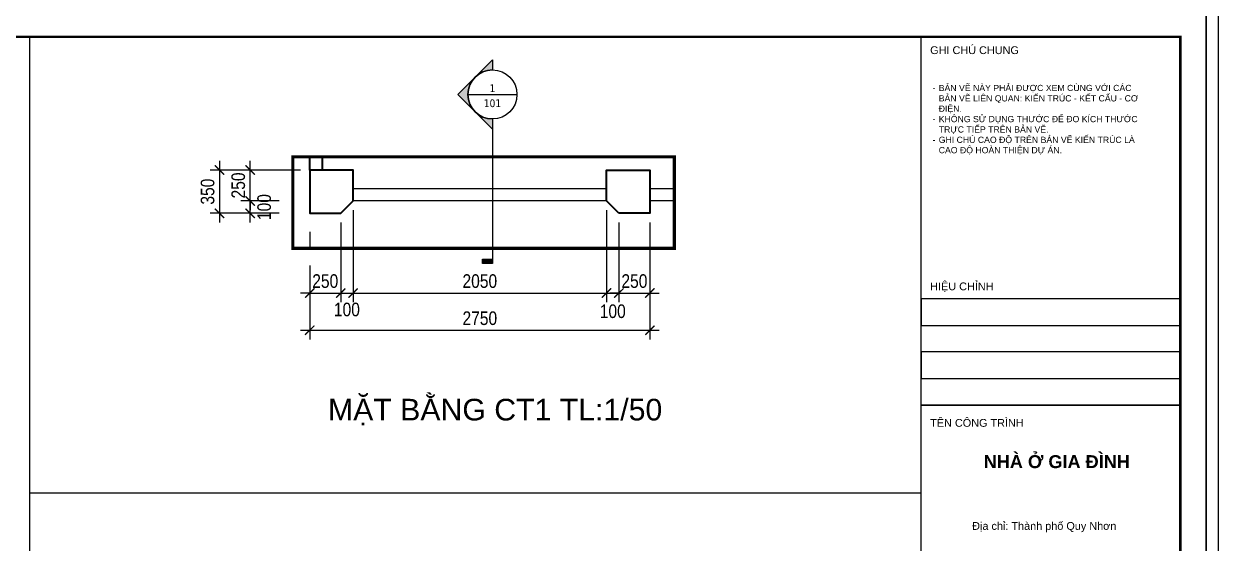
# Model space of a CAD drawing. Header units: inches. Extents: x 236662 to 497023, y -248575 to 81795.
# Drawn here: x 290492 to 300149, y -139117 to -134915 of the extents above; entities that cross this region are included whole.
import ezdxf
from ezdxf.enums import TextEntityAlignment as Align
from ezdxf.xclip import XClip

# ---------------------------------------------------------------- set-up
doc = ezdxf.new("R2010")
doc.units = ezdxf.units.IN
doc.header["$LTSCALE"] = 10
doc.header["$MEASUREMENT"] = 0
for name, pattern in [('ACAD_ISO02W100', [15, 12, -3]), ('ACAD_ISO03W100', [30, 12, -18]), ('DASHED2', [0.375, 0.25, -0.125])]:
    doc.linetypes.add(name, pattern=pattern)
for name, color, linetype in [('01. HP_TEXT', 9, 'Continuous'), ('07. HP_KY HIEU', 43, 'Continuous'), ('07. HP_KY HIEU @ 1', 43, 'Continuous'), ('08. HP_DIM', 118, 'Continuous')]:
    doc.layers.add(name, color=color, linetype=linetype)
for name, color, linetype, lineweight in [('02. HP_BE TONG', 1, 'Continuous', 35), ('03. HP_TUONG', 2, 'Continuous', 35), ('06. HP_THAY 1', 134, 'Continuous', 15), ('06. HP_THAY 2', 147, 'Continuous', 13), ('09_HP_HATCH', 8, 'Continuous', 5), ('14. HP_OPENING', 250, 'ACAD_ISO03W100', 5), ('GHICHU', 7, 'Continuous', 9), ('N KHUAT', 8, 'Continuous', 5)]:
    doc.layers.add(name, color=color, linetype=linetype, lineweight=lineweight)
doc.layers.add('Tpl_Bound', color=1, linetype='Continuous', plot=False)
doc.styles.add('AVO', font='VAVOB.TTF')
doc.styles.add('BAOANNOTE', font='arial.ttf', dxfattribs={"width": 0.8})
doc.styles.get("Standard").update_dxf_attribs({"font": 'arial.ttf'})
doc.styles.add('TA1', font='arial.ttf')
doc.styles.add('Tahoma', font='tahoma.ttf')
doc.styles.add('TEXT (none)', font='arial.ttf')
doc.styles.add('text2', font='VHELVCN.TTF')
doc.dimstyles.new('AL-100', dxfattribs={"dimtxt": 220, "dimasz": 150, "dimexe": 150, "dimexo": 150, "dimgap": 80, "dimtad": 1, "dimdec": 0, "dimzin": 9, "dimtxsty": 'text2', "dimblk": 'ARCHTICK', "dimcen": 1, "dimdle": 150, "dimclrd": 256, "dimclre": 256, "dimclrt": 7, "dimadec": 0, "dimazin": 0, "dimtfac": 1, "dimtdec": 0, "dimtix": 1, "dimtmove": 2, "dimatfit": 3, "dimldrblk": 'ARCHTICK', "dimfxl": 1, "dimtolj": 1, "dimtzin": 0, "dimlwd": -1, "dimlwe": -1, "dimarcsym": 0})
doc.dimstyles.new('AL-100 (1-50)', dxfattribs={"dimscale": 0.5, "dimtxt": 220, "dimasz": 150, "dimexe": 150, "dimexo": 150, "dimgap": 80, "dimtad": 1, "dimdec": 0, "dimzin": 9, "dimtxsty": 'text2', "dimblk": 'ARCHTICK', "dimcen": 1, "dimdle": 150, "dimclrd": 256, "dimclre": 256, "dimclrt": 7, "dimadec": 0, "dimazin": 0, "dimtfac": 1, "dimtdec": 0, "dimtix": 1, "dimtmove": 2, "dimatfit": 3, "dimldrblk": 'ARCHTICK', "dimfxl": 1, "dimtolj": 1, "dimtzin": 0, "dimlwd": -1, "dimlwe": -1, "dimarcsym": 0})

# ---------------------------------------------------------------- blocks, each defined once
blk = doc.blocks.new('KHUNG TEN A-3')
at = {"layer": '01. HP_TEXT'}
for points in [[(365, 220.95), (365, 292), (415, 292), (415, 220.95)], [(365, 241.41), (365, 236.3), (415, 236.3), (415, 241.41)], [(365, 231.18), (365, 236.3), (415, 236.3), (415, 231.18)], [(365, 231.18), (365, 226.07), (415, 226.07), (415, 231.18)], [(365, 220.95), (365, 226.07), (415, 226.07), (415, 220.95)], [(365, 191.95), (365, 220.95), (415, 220.95), (415, 191.95)]]:
    blk.add_lwpolyline(points, close=True, dxfattribs=at)
at = {"layer": '02. HP_BE TONG', "color": 1, "const_width": 0.5}
blk.add_lwpolyline([(15, 5), (415, 5), (415, 292), (15, 292)], close=True, dxfattribs=at)
at = {"layer": '06. HP_THAY 1'}
blk.add_lwpolyline([(0, 297), (420, 297), (420, 0), (0, 0)], close=True, dxfattribs=at)
at = {"layer": 'Defpoints'}
blk.add_lwpolyline([(0, 0), (420, 0), (420, 297), (0, 297)], close=True, dxfattribs=at)
at = {"layer": '01. HP_TEXT', "color": 7, "style": 'TA1'}
for s, p in [('GHI CHÚ CHUNG', (366.75, 288.67)), ('HIỆU CHỈNH', (366.75, 243.09)), ('TÊN CÔNG TRÌNH', (366.75, 216.75))]:
    blk.add_text(s, height=1.5, dxfattribs=at).set_placement(p)
at = {"layer": '01. HP_TEXT', "attachment_point": 1}
for s, width, gutter_width, heights, insert, char_height, style in [('\\pi-1.2,l2.4,t2.4,4.8;-^IBẢN VẼ NÀY PHẢI ĐƯỢC XEM CÙNG VỚI CÁC \\P\\pi0,t4.8;BẢN VẼ LIÊN QUAN: KIẾN TRÚC - KẾT CẤU - CƠ \\PĐIỆN.\\P\\pi-1.2,t2.4,4.8;-^IKHÔNG SỬ DỤNG THƯỚC ĐỂ ĐO KÍCH THƯỚC \\P\\pi0,t4.8;TRỰC TIẾP TRÊN BẢN VẼ.\\P\\pi-1.2,t2.4,4.8;-^IGHI CHÚ CAO ĐỘ TRÊN BẢN VẼ KIẾN TRÚC LÀ \\P\\pi0,t4.8;CAO ĐỘ HOÀN THIỆN DỰ ÁN.', 42.6333, 2.41, [32.36], (366, 282.73), 1.2, 'TEXT (none)'), ('\\pi10.25739;{\\fArial|b1|i0|c0|p34;NHÀ Ở GIA ĐÌNH}', 48.1904, 0.0339, [17.72], (366.81, 211.27), 2.5, 'TA1')]:
    blk.add_mtext_dynamic_manual_height_columns(s, width=width, gutter_width=gutter_width, heights=heights, dxfattribs=dict(at, insert=insert, char_height=char_height, style=style))
at = {"layer": '01. HP_TEXT', "color": 7, "insert": (372.3, 198.36), "char_height": 1.5, "attachment_point": 1, "style": 'TA1'}
blk.add_mtext_dynamic_manual_height_columns('\\A1;\\pi-0.44848,l3,t7.05152,17.55152;Địa chỉ: Thành phố Quy Nhơn', width=34.8513, gutter_width=2.41, heights=[62.37], dxfattribs=at)
blk = doc.blocks.new('Level mark - Plan 2')
blk.add_lwpolyline([(12.525, 0.4), (12.525, 3.6), (4.642, 3.6), (4.642, 0.4)], close=True)
at = {"style": 'BAOANNOTE', "flags": 8}
blk.add_attdef('FL%%P0.000', text='', height=2, dxfattribs=at).set_placement((9, 2), align=Align.MIDDLE_CENTER)
blk = doc.blocks.new('_ArchTick')
at = {"color": 0, "linetype": 'ByBlock', "const_width": 0.15}
blk.add_lwpolyline([(-0.5, -0.5), (0.5, 0.5)], dxfattribs=at)
blk = doc.blocks.new('*D1336')
at = {"layer": '08. HP_DIM', "transparency": 16777216}
for p, q in [((-15000, -3750), (-15000, -5072.9)), ((0, -3750), (0, -5072.9)), ((-15150, -4922.9), (150, -4922.9))]:
    blk.add_line(p, q, dxfattribs=at)
at = {"layer": 'Defpoints', "color": 0, "transparency": 16777216}
for p in [(-15000, -3600), (0, -3600), (0, -4922.9)]:
    blk.add_point(p, dxfattribs=at)
at = {"layer": '08. HP_DIM', "transparency": 16777216, "xscale": 150, "yscale": 150, "zscale": 150, "rotation": 180}
blk.add_blockref('_ArchTick', (-15000, -4922.9), dxfattribs=at)
at = {"layer": '08. HP_DIM', "transparency": 16777216, "xscale": 150, "yscale": 150, "zscale": 150}
blk.add_blockref('_ArchTick', (0, -4922.9), dxfattribs=at)
at = {"layer": '08. HP_DIM', "color": 7, "transparency": 16777216, "insert": (-7500, -4730.6), "char_height": 220, "attachment_point": 5, "style": 'text2'}
blk.add_mtext('\\A1;15000', dxfattribs=at)
blk = doc.blocks.new('COT')
at = {"layer": '09_HP_HATCH'}
h = blk.add_hatch(dxfattribs=at)
h.set_pattern_fill('CHAU-01', color=256, scale=15, pattern_type=2)
h.set_pattern_definition([(50, (-55276.965, -37444.2), (107.58903, -9.41282), [11.25, -123.75]), (355, (-55276.97, -37444.2), (-20.8127, 112.82882), [9, -99]), (100.4514, (-55268, -37444.99), (86.7764, 103.41593), [9.56103, -105.17132]), (46.1842, (-55276.97, -37414.2), (160.08616, -24.82785), [16.875, -185.625]), (96.6356, (-55263.62, -37416.27), (140.1994, 146.11768), [14.34154, -157.75695]), (351.1842, (-55276.97, -37414.2), (140.1993, 146.1178), [13.5, -148.5]), (21, (-55261.965, -37421.7), (89.53606, -60.39283), [11.25, -123.75]), (326, (-55261.97, -37421.7), (36.4973, 108.7725), [9, -99]), (71.4514, (-55254.5, -37426.73), (126.0334, 48.37957), [9.56103, -105.17132]), (37.5, (-55276.965, -37444.2), (1.823978, 49.934078), [0, -97.8, 0, -100.5, 0, -99.375]), (7.5, (-55276.965, -37444.2), (39.46043, 59.161757), [0, -57.3, 0, -95.55, 0, -37.875]), (327.5, (-55310.415, -37444.2), (80.073365, -3.38323), [0, -37.5, 0, -117, 0, -155.25]), (317.5, (-55325.415, -37444.2), (87.477925, 15.01575), [0, -48.75, 0, -77.7, 0, -110.25]), (45, (-55276.965, -37444.2), (-45.07806, 45.07806), []), (45, (-55276.965, -37425.827), (-45.07806, 45.07806), [])])
h.paths.add_polyline_path([(0, -200), (300, -200), (300, 0), (0, 0)])
at = {"layer": '02. HP_BE TONG'}
blk.add_lwpolyline([(0, -200), (300, -200), (300, 0), (0, 0)], close=True, dxfattribs=at)
blk = doc.blocks.new('ádasdwdczxzc')
at = {"layer": '03. HP_TUONG'}
for p in [(-15000, 3600), (-9750, 3600), (-5550, 3600), (-300, 3600), (-15000, 200), (-9750, 200), (-5550, 200), (-300, 200)]:
    blk.add_blockref('COT', p, dxfattribs=at)
blk = doc.blocks.new('*D1337')
at = {"layer": '08. HP_DIM', "transparency": 16777216}
for p, q in [((-15000, -3750), (-15000, -4660.7)), ((-9550, -3750), (-9550, -4660.7)), ((-15150, -4510.7), (-9400, -4510.7))]:
    blk.add_line(p, q, dxfattribs=at)
at = {"layer": 'Defpoints', "color": 0, "transparency": 16777216}
for p in [(-15000, -3600), (-9550, -3600), (-9550, -4510.7)]:
    blk.add_point(p, dxfattribs=at)
at = {"layer": '08. HP_DIM', "transparency": 16777216, "xscale": 150, "yscale": 150, "zscale": 150, "rotation": 180}
blk.add_blockref('_ArchTick', (-15000, -4510.7), dxfattribs=at)
at = {"layer": '08. HP_DIM', "transparency": 16777216, "xscale": 150, "yscale": 150, "zscale": 150}
blk.add_blockref('_ArchTick', (-9550, -4510.7), dxfattribs=at)
at = {"layer": '08. HP_DIM', "color": 7, "transparency": 16777216, "insert": (-12275, -4318.3), "char_height": 220, "attachment_point": 5, "style": 'text2'}
blk.add_mtext('\\A1;5450', dxfattribs=at)
blk = doc.blocks.new('*D1338')
at = {"layer": '08. HP_DIM', "transparency": 16777216}
for p, q in [((-9550, -3750), (-9550, -4660.7)), ((-5450, -3750), (-5450, -4660.7)), ((-9700, -4510.7), (-5300, -4510.7))]:
    blk.add_line(p, q, dxfattribs=at)
at = {"layer": 'Defpoints', "color": 0, "transparency": 16777216}
for p in [(-9550, -3600), (-5450, -3600), (-5450, -4510.7)]:
    blk.add_point(p, dxfattribs=at)
at = {"layer": '08. HP_DIM', "transparency": 16777216, "xscale": 150, "yscale": 150, "zscale": 150, "rotation": 180}
blk.add_blockref('_ArchTick', (-9550, -4510.7), dxfattribs=at)
at = {"layer": '08. HP_DIM', "transparency": 16777216, "xscale": 150, "yscale": 150, "zscale": 150}
blk.add_blockref('_ArchTick', (-5450, -4510.7), dxfattribs=at)
at = {"layer": '08. HP_DIM', "color": 7, "transparency": 16777216, "insert": (-7500, -4318.3), "char_height": 220, "attachment_point": 5, "style": 'text2'}
blk.add_mtext('\\A1;4100', dxfattribs=at)
blk = doc.blocks.new('*D1339')
at = {"layer": '08. HP_DIM', "transparency": 16777216}
for p, q in [((-5450, -3750), (-5450, -4660.7)), ((0, -3750), (0, -4660.7)), ((-5600, -4510.7), (150, -4510.7))]:
    blk.add_line(p, q, dxfattribs=at)
at = {"layer": 'Defpoints', "color": 0, "transparency": 16777216}
for p in [(-5450, -3600), (0, -3600), (0, -4510.7)]:
    blk.add_point(p, dxfattribs=at)
at = {"layer": '08. HP_DIM', "transparency": 16777216, "xscale": 150, "yscale": 150, "zscale": 150, "rotation": 180}
blk.add_blockref('_ArchTick', (-5450, -4510.7), dxfattribs=at)
at = {"layer": '08. HP_DIM', "transparency": 16777216, "xscale": 150, "yscale": 150, "zscale": 150}
blk.add_blockref('_ArchTick', (0, -4510.7), dxfattribs=at)
at = {"layer": '08. HP_DIM', "color": 7, "transparency": 16777216, "insert": (-2725, -4318.3), "char_height": 220, "attachment_point": 5, "style": 'text2'}
blk.add_mtext('\\A1;5450', dxfattribs=at)
blk = doc.blocks.new('*D1340')
at = {"layer": '08. HP_DIM', "transparency": 16777216}
for p, q in [((1239.1, 150), (1239.1, -3750)), ((365, 0), (1389.1, 0)), ((365, -3600), (1389.1, -3600))]:
    blk.add_line(p, q, dxfattribs=at)
at = {"layer": 'Defpoints', "color": 0, "transparency": 16777216}
for p in [(215, 0), (215, -3600), (1239.1, -3600)]:
    blk.add_point(p, dxfattribs=at)
at = {"layer": '08. HP_DIM', "transparency": 16777216, "xscale": 150, "yscale": 150, "zscale": 150}
for p, rotation in [((1239.1, 0), 90), ((1239.1, -3600), 270)]:
    blk.add_blockref('_ArchTick', p, dxfattribs=dict(at, rotation=rotation))
at = {"layer": '08. HP_DIM', "color": 7, "transparency": 16777216, "insert": (1046.7, -1880), "char_height": 220, "attachment_point": 5, "rotation": 90, "style": 'text2'}
blk.add_mtext('\\A1;3600', dxfattribs=at)
blk = doc.blocks.new('*D1341')
at = {"layer": '08. HP_DIM', "transparency": 16777216}
for p, q in [((-17549.4, 150), (-17549.4, -3750)), ((-16400, 0), (-17699.4, 0)), ((-16400, -3600), (-17699.4, -3600))]:
    blk.add_line(p, q, dxfattribs=at)
at = {"layer": 'Defpoints', "color": 0, "transparency": 16777216}
for p in [(-16250, 0, 6.3), (-17549.4, -3600), (-16250, -3600, 6.3)]:
    blk.add_point(p, dxfattribs=at)
at = {"layer": '08. HP_DIM', "transparency": 16777216, "xscale": 150, "yscale": 150, "zscale": 150}
for p, rotation in [((-17549.4, 0), 90), ((-17549.4, -3600), 270)]:
    blk.add_blockref('_ArchTick', p, dxfattribs=dict(at, rotation=rotation))
at = {"layer": '08. HP_DIM', "color": 7, "transparency": 16777216, "insert": (-17741.7, -1800), "char_height": 220, "attachment_point": 5, "rotation": 90, "style": 'text2'}
blk.add_mtext('\\A1;3600', dxfattribs=at)
blk = doc.blocks.new('Step Symbol - Metric')
h = blk.add_hatch()
h.set_pattern_fill('_USER', color=0, angle=45, style=0, pattern_type=0)
h.set_pattern_definition([(45, (0, 4), (-0.70711, 0.70711), [])])
h.paths.add_polyline_path([(8, 0), (8, -3), (-3, -3), (-3, 1), (-8, 1), (-8, 4), (0, 4), (0, 0)])
at = {"color": 0}
blk.add_lwpolyline([(8, 0), (0, 0), (0, 4), (-8, 4)], dxfattribs=at)
blk.add_attdef('Step', (2, 2), '', height=3, dxfattribs=at)
blk = doc.blocks.new('*D380')
at = {"layer": '08. HP_DIM', "transparency": 16777216}
for p, q in [((293054, -136522.9), (293054, -137168.2)), ((292804, -136870.6), (292804, -137168.2)), ((292804, -137093.2), (292729, -137093.2)), ((292804, -137093.2), (293054, -137093.2)), ((293054, -137093.2), (293129, -137093.2))]:
    blk.add_line(p, q, dxfattribs=at)
at = {"layer": 'Defpoints', "color": 0, "transparency": 16777216}
for p in [(293054, -136447.9), (292804, -136795.6), (293054, -137093.2)]:
    blk.add_point(p, dxfattribs=at)
at = {"layer": '08. HP_DIM', "transparency": 16777216, "xscale": 75, "yscale": 75, "zscale": 75}
blk.add_blockref('_ArchTick', (292804, -137093.2), dxfattribs=at)
at = {"layer": '08. HP_DIM', "transparency": 16777216, "xscale": 75, "yscale": 75, "zscale": 75, "rotation": 180}
blk.add_blockref('_ArchTick', (293054, -137093.2), dxfattribs=at)
at = {"layer": '08. HP_DIM', "color": 7, "transparency": 16777216, "insert": (292929, -136997.1), "char_height": 110, "attachment_point": 5, "style": 'text2'}
blk.add_mtext('\\A1;250', dxfattribs=at)
blk = doc.blocks.new('*D373')
at = {"layer": '08. HP_DIM', "transparency": 16777216}
for p, q in [((295554, -136522.9), (295554, -137168.2)), ((295304, -136870.6), (295304, -137168.2)), ((295304, -137093.2), (295229, -137093.2)), ((295304, -137093.2), (295554, -137093.2)), ((295554, -137093.2), (295629, -137093.2))]:
    blk.add_line(p, q, dxfattribs=at)
at = {"layer": 'Defpoints', "color": 0, "transparency": 16777216}
for p in [(295554, -136447.9), (295304, -136795.6), (295554, -137093.2)]:
    blk.add_point(p, dxfattribs=at)
at = {"layer": '08. HP_DIM', "transparency": 16777216, "xscale": 75, "yscale": 75, "zscale": 75}
blk.add_blockref('_ArchTick', (295304, -137093.2), dxfattribs=at)
at = {"layer": '08. HP_DIM', "transparency": 16777216, "xscale": 75, "yscale": 75, "zscale": 75, "rotation": 180}
blk.add_blockref('_ArchTick', (295554, -137093.2), dxfattribs=at)
at = {"layer": '08. HP_DIM', "color": 7, "transparency": 16777216, "insert": (295429, -136997.1), "char_height": 110, "attachment_point": 5, "style": 'text2'}
blk.add_mtext('\\A1;250', dxfattribs=at)
blk = doc.blocks.new('*D360')
at = {"layer": '08. HP_DIM', "transparency": 16777216}
for p, q in [((292804, -136870.6), (292804, -137468.8)), ((295554, -136870.6), (295554, -137468.8)), ((292729, -137393.8), (295629, -137393.8))]:
    blk.add_line(p, q, dxfattribs=at)
at = {"layer": 'Defpoints', "color": 0, "transparency": 16777216}
for p in [(292804, -136795.6), (295554, -136795.6), (295554, -137393.8)]:
    blk.add_point(p, dxfattribs=at)
at = {"layer": '08. HP_DIM', "transparency": 16777216, "xscale": 75, "yscale": 75, "zscale": 75, "rotation": 180}
blk.add_blockref('_ArchTick', (292804, -137393.8), dxfattribs=at)
at = {"layer": '08. HP_DIM', "transparency": 16777216, "xscale": 75, "yscale": 75, "zscale": 75}
blk.add_blockref('_ArchTick', (295554, -137393.8), dxfattribs=at)
at = {"layer": '08. HP_DIM', "color": 7, "transparency": 16777216, "insert": (294179, -137297.6), "char_height": 110, "attachment_point": 5, "style": 'text2'}
blk.add_mtext('\\A1;2750', dxfattribs=at)
blk = doc.blocks.new('*D361')
at = {"layer": '08. HP_DIM', "transparency": 16777216}
for p, q in [((292557.1, -136347.9), (292247, -136347.9)), ((292322, -136522.9), (292322, -136272.9)), ((292557.1, -136447.9), (292247, -136447.9))]:
    blk.add_line(p, q, dxfattribs=at)
at = {"layer": 'Defpoints', "color": 0, "transparency": 16777216}
for p in [(292322, -136347.9), (292632.1, -136347.9), (292632.1, -136447.9)]:
    blk.add_point(p, dxfattribs=at)
at = {"layer": '08. HP_DIM', "transparency": 16777216, "xscale": 75, "yscale": 75, "zscale": 75}
for p, rotation in [((292322, -136347.9), 90), ((292322, -136447.9), 270)]:
    blk.add_blockref('_ArchTick', p, dxfattribs=dict(at, rotation=rotation))
at = {"layer": '08. HP_DIM', "color": 7, "transparency": 16777216, "insert": (292435.5, -136397.9), "char_height": 110, "attachment_point": 5, "rotation": 90, "style": 'text2'}
blk.add_mtext('\\A1;100', dxfattribs=at)
blk = doc.blocks.new('*D374')
at = {"layer": '08. HP_DIM', "transparency": 16777216}
for p, q in [((292322, -136097.9), (292322, -136022.9)), ((292729, -136097.9), (292247, -136097.9)), ((292322, -136347.9), (292322, -136097.9)), ((292557.1, -136347.9), (292247, -136347.9)), ((292322, -136347.9), (292322, -136422.9))]:
    blk.add_line(p, q, dxfattribs=at)
at = {"layer": 'Defpoints', "color": 0, "transparency": 16777216}
for p in [(292322, -136097.9), (292804, -136097.9), (292632.1, -136347.9)]:
    blk.add_point(p, dxfattribs=at)
at = {"layer": '08. HP_DIM', "transparency": 16777216, "xscale": 75, "yscale": 75, "zscale": 75}
for p, rotation in [((292322, -136097.9), 270), ((292322, -136347.9), 90)]:
    blk.add_blockref('_ArchTick', p, dxfattribs=dict(at, rotation=rotation))
at = {"layer": '08. HP_DIM', "color": 7, "transparency": 16777216, "insert": (292225.9, -136222.9), "char_height": 110, "attachment_point": 5, "rotation": 90, "style": 'text2'}
blk.add_mtext('\\A1;250', dxfattribs=at)
blk = doc.blocks.new('*D362')
at = {"layer": '08. HP_DIM', "transparency": 16777216}
for p, q in [((292074.1, -136022.9), (292074.1, -136522.9)), ((292557.1, -136097.9), (291999.1, -136097.9)), ((292557.1, -136447.9), (291999.1, -136447.9))]:
    blk.add_line(p, q, dxfattribs=at)
at = {"layer": 'Defpoints', "color": 0, "transparency": 16777216}
for p in [(292632.1, -136097.9), (292074.1, -136447.9), (292632.1, -136447.9)]:
    blk.add_point(p, dxfattribs=at)
at = {"layer": '08. HP_DIM', "transparency": 16777216, "xscale": 75, "yscale": 75, "zscale": 75}
for p, rotation in [((292074.1, -136097.9), 90), ((292074.1, -136447.9), 270)]:
    blk.add_blockref('_ArchTick', p, dxfattribs=dict(at, rotation=rotation))
at = {"layer": '08. HP_DIM', "color": 7, "transparency": 16777216, "insert": (291977.9, -136272.9), "char_height": 110, "attachment_point": 5, "rotation": 90, "style": 'text2'}
blk.add_mtext('\\A1;350', dxfattribs=at)
blk = doc.blocks.new('*D381')
at = {"layer": '08. HP_DIM', "transparency": 16777216}
for p, q in [((293154, -136422.9), (293154, -137168.2)), ((293054, -136522.9), (293054, -137168.2)), ((292979, -137093.2), (293229, -137093.2))]:
    blk.add_line(p, q, dxfattribs=at)
at = {"layer": 'Defpoints', "color": 0, "transparency": 16777216}
for p in [(293154, -136347.9), (293054, -136447.9), (293154, -137093.2)]:
    blk.add_point(p, dxfattribs=at)
at = {"layer": '08. HP_DIM', "transparency": 16777216, "xscale": 75, "yscale": 75, "zscale": 75, "rotation": 180}
blk.add_blockref('_ArchTick', (293054, -137093.2), dxfattribs=at)
at = {"layer": '08. HP_DIM', "transparency": 16777216, "xscale": 75, "yscale": 75, "zscale": 75}
blk.add_blockref('_ArchTick', (293154, -137093.2), dxfattribs=at)
at = {"layer": '08. HP_DIM', "color": 7, "transparency": 16777216, "insert": (293104, -137227.1), "char_height": 110, "attachment_point": 5, "style": 'text2'}
blk.add_mtext('\\A1;100', dxfattribs=at)
blk = doc.blocks.new('*D382')
at = {"layer": '08. HP_DIM', "transparency": 16777216}
for p, q in [((293154, -136422.9), (293154, -137168.2)), ((295204, -136422.9), (295204, -137168.2)), ((293079, -137093.2), (295279, -137093.2))]:
    blk.add_line(p, q, dxfattribs=at)
at = {"layer": 'Defpoints', "color": 0, "transparency": 16777216}
for p in [(293154, -136347.9), (295204, -136347.9), (295204, -137093.2)]:
    blk.add_point(p, dxfattribs=at)
at = {"layer": '08. HP_DIM', "transparency": 16777216, "xscale": 75, "yscale": 75, "zscale": 75, "rotation": 180}
blk.add_blockref('_ArchTick', (293154, -137093.2), dxfattribs=at)
at = {"layer": '08. HP_DIM', "transparency": 16777216, "xscale": 75, "yscale": 75, "zscale": 75}
blk.add_blockref('_ArchTick', (295204, -137093.2), dxfattribs=at)
at = {"layer": '08. HP_DIM', "color": 7, "transparency": 16777216, "insert": (294179, -136997.1), "char_height": 110, "attachment_point": 5, "style": 'text2'}
blk.add_mtext('\\A1;2050', dxfattribs=at)
blk = doc.blocks.new('*D383')
at = {"layer": '08. HP_DIM', "transparency": 16777216}
for p, q in [((295204, -136422.9), (295204, -137168.2)), ((295304, -136522.9), (295304, -137168.2)), ((295129, -137093.2), (295379, -137093.2))]:
    blk.add_line(p, q, dxfattribs=at)
at = {"layer": 'Defpoints', "color": 0, "transparency": 16777216}
for p in [(295204, -136347.9), (295304, -136447.9), (295304, -137093.2)]:
    blk.add_point(p, dxfattribs=at)
at = {"layer": '08. HP_DIM', "transparency": 16777216, "xscale": 75, "yscale": 75, "zscale": 75, "rotation": 180}
blk.add_blockref('_ArchTick', (295204, -137093.2), dxfattribs=at)
at = {"layer": '08. HP_DIM', "transparency": 16777216, "xscale": 75, "yscale": 75, "zscale": 75}
blk.add_blockref('_ArchTick', (295304, -137093.2), dxfattribs=at)
at = {"layer": '08. HP_DIM', "color": 7, "transparency": 16777216, "insert": (295254, -137241), "char_height": 110, "attachment_point": 5, "style": 'text2'}
blk.add_mtext('\\A1;100', dxfattribs=at)
blk = doc.blocks.new('*U402')
h = blk.add_hatch(color=256)
edge = h.paths.add_edge_path()
edge.add_line((0, -7.94), (0, -11.23))
edge.add_line((0, -11.23), (-11.23, 0))
edge.add_line((-11.23, 0), (0, 11.23))
edge.add_line((0, 11.23), (0, 7.94))
edge.add_arc((0, 0), 7.94, 90, 270)
blk.add_hatch(color=256).paths.add_polyline_path([(-3.18, -54.75), (-3.18, -53.33), (0, -53.33), (0, -54.75)])
for p, q in [((-7.94, 0), (7.94, 0)), ((0, -7.94), (0, -54.75))]:
    blk.add_line(p, q)
blk.add_lwpolyline([(0, -7.94), (0, -11.23), (-11.23, 0), (0, 11.23), (0, 7.94, 1)], format="xyb", close=True)
blk.add_lwpolyline([(-3.18, -54.75), (-3.18, -53.33), (0, -53.33), (0, -54.75)], close=True)
blk.add_circle((0, 0), 7.94)
at = {"style": 'Tahoma', "flags": 8}
blk.add_attdef('VIEWNUMBER', text='', height=2.5, dxfattribs=at).set_placement((0, 0), align=Align.BOTTOM_CENTER)
blk.add_attdef('SHEETNUMBER', text='', height=2.5, dxfattribs=at).set_placement((0, -1.59), align=Align.TOP_CENTER)
blk = doc.blocks.new('mb tang 2')
at = {"layer": '07. HP_KY HIEU'}
h = blk.add_hatch(color=256, dxfattribs=at)
h.dxf.hatch_style = 1
edge = h.paths.add_edge_path()
edge.add_arc((-8950, -2500), 25, 0, 360)
at = {"layer": '03. HP_TUONG'}
blk.add_line((-10100, -1110), (-10100, -1210), dxfattribs=at)
for points in [[(-16250, -250), (-16150, -350), (-15900, -350), (-15900, 0), (-16250, 0), (-16250, -250)], [(-15900, 0), (-15000, 0), (-15000, -100), (-15900, -100)], [(-9450, -200), (-5550, -200), (-5550, -150), (-9450, -150)], [(-16250, -2500), (-16150, -2400), (-15900, -2400), (-15900, -2750), (-16250, -2750), (-16250, -2500)], [(-16200, -3600), (-15000, -3600), (-15000, -3450), (-16200, -3450)]]:
    blk.add_lwpolyline(points, close=True, dxfattribs=at)
for points in [[(-11000, -3450), (-14900, -3450), (-14900, -2935), (-15000, -2935), (-15000, -3600), (0, -3600), (0, 0), (-15000, 0), (-15000, -509.2), (-14900, -509.2), (-14900, -150), (-5550, -150)], [(-5450, -150), (-150, -150), (-150, -3450), (-9450, -3450)], [(-5450, -150), (-5450, -550), (-5550, -550), (-5550, -150)], [(-10800, -1210), (-10800, -1110), (-11600, -1110), (-11600, -1210), (-11000, -1210)], [(-9550, -1110), (-10100, -1110)], [(-9450, -1110), (-9450, -1110), (-9450, -1070), (-9550, -1070), (-9550, -1110)], [(-9450, -3450), (-9450, -1110)], [(-11000, -3450), (-11000, -1210)], [(-10900, -3450), (-10900, -1210), (-10800, -1210)], [(-10100, -1210), (-9550, -1210), (-9550, -3450)], [(-9550, -2950), (-9850, -2950), (-9850, -3450)], [(-9550, -3050), (-9750, -3050), (-9750, -3450)], [(-9550, -3450), (-10900, -3450)]]:
    blk.add_lwpolyline(points, dxfattribs=at)
at = {"layer": '06. HP_THAY 1'}
for points in [[(-8550, -200), (-8550, -1300), (-6450, -1300), (-6450, -200)], [(-8500, -200), (-8500, -1250), (-6500, -1250), (-6500, -200)]]:
    blk.add_lwpolyline(points, dxfattribs=at)
for points in [[(-16150, -350), (-16050, -350), (-16050, -2400), (-16150, -2400)], [(-8550, -2200), (-6450, -2200), (-6450, -2550), (-8550, -2550)], [(-8500, -2250), (-6500, -2250), (-6500, -2500), (-8500, -2500)], [(-16150, -2750), (-16050, -2750), (-16050, -3450), (-16150, -3450)]]:
    blk.add_lwpolyline(points, close=True, dxfattribs=at)
at = {"layer": '06. HP_THAY 2'}
for p, q in [((-9450, -1070), (-9450, -150)), ((-8500, -1300), (-8500, -2200)), ((-6450, -2550), (-5550, -3450))]:
    blk.add_line(p, q, dxfattribs=at)
for points in [[(-650, -150), (-550, -150), (-550, -1100), (-150, -1100), (-150, -1200), (-650, -1200)], [(-6450, -2250), (-5550, -2250), (-5550, -200), (-6500, -200), (-6500, -2200), (-6450, -2200)], [(-15000, -509.2), (-14900, -509.2), (-14900, -2935), (-15000, -2935)], [(-10800, -1110), (-10100, -1110), (-10100, -1210), (-10800, -1210)], [(-8250, -2200), (-8250, -1300), (-8000, -1300), (-8000, -2200)], [(-8000, -2200), (-8000, -1300), (-7750, -1300), (-7750, -2200)], [(-7750, -2200), (-7750, -1300), (-7500, -1300), (-7500, -2200)], [(-7500, -2200), (-7500, -1300), (-7250, -1300), (-7250, -2200)], [(-7250, -2200), (-7250, -1300), (-7000, -1300), (-7000, -2200)], [(-7000, -2200), (-7000, -1300), (-6750, -1300), (-6750, -2200)], [(-6750, -2200), (-6750, -1300), (-6500, -1300), (-6500, -2200)], [(-6450, -2250), (-5550, -2250), (-5550, -2500), (-6450, -2500)], [(-8500, -3450), (-8500, -2550), (-8250, -2550), (-8250, -3450)], [(-8250, -3450), (-8250, -2550), (-8000, -2550), (-8000, -3450)], [(-8000, -3450), (-8000, -2550), (-7750, -2550), (-7750, -3450)], [(-7750, -3450), (-7750, -2550), (-7500, -2550), (-7500, -3450)], [(-7500, -3450), (-7500, -2550), (-7250, -2550), (-7250, -3450)], [(-7250, -3450), (-7250, -2550), (-7000, -2550), (-7000, -3450)], [(-7000, -3450), (-7000, -2550), (-6750, -2550), (-6750, -3450)], [(-6750, -3450), (-6750, -2550), (-6500, -2550), (-6500, -3450)]]:
    blk.add_lwpolyline(points, close=True, dxfattribs=at)
for points in [[(-8550, -2500), (-9450, -2500), (-9450, -3450), (-8500, -3450), (-8500, -2550)], [(-6450, -2500), (-5550, -2500), (-5550, -3450), (-6500, -3450), (-6500, -2550)], [(-6450, -2500), (-6450, -2550), (-6500, -2550)]]:
    blk.add_lwpolyline(points, dxfattribs=at)
at = {"layer": '07. HP_KY HIEU', "linetype": 'DASHED2'}
blk.add_lwpolyline([(-8950, -1750), (-8950, -3000), (-6050, -3000), (-6050, -1750)], close=True, dxfattribs=at)
at = {"layer": '07. HP_KY HIEU'}
for points in [[(-6951.7, -2237.3), (-7328.1, -2989.1), (-7483.3, -2899.5), (-7234.9, -3186.1), (-7390.1, -3096.5), (-7859.8, -3910.1)], [(-6935, -2246.9), (-7321, -3015.5), (-7393.4, -2973.7), (-7145, -3260.3), (-7383, -3122.9), (-7843.1, -3919.7)]]:
    blk.add_lwpolyline(points, dxfattribs=at)
blk.add_circle((-8950, -2500), 25, dxfattribs=at)
at = {"layer": '14. HP_OPENING'}
for p, q in [((-550, -150), (-150, -1100)), ((-550, -1100), (-150, -150)), ((-8500, -200), (-6500, -1250)), ((-8500, -1250), (-6500, -200)), ((-8500, -2250), (-6500, -2500)), ((-8500, -2500), (-6500, -2250)), ((-9750, -3050), (-9550, -3400)), ((-9750, -3400), (-9550, -3050))]:
    blk.add_line(p, q, dxfattribs=at)
at = {"layer": 'N KHUAT', "linetype": 'Continuous', "const_width": 20}
blk.add_lwpolyline([(-8446.4, -1865.5), (-8500, -1750), (-8439.4, -1646)], dxfattribs=at)
ref = blk.add_blockref('Level mark - Plan 2', (-13792.3, -1043.2), dxfattribs=dict(xscale=100, yscale=100, zscale=100))
ref.add_attrib('FL%%P0.000', 'FL:+4.100', dxfattribs={"height": 100, "style": 'BAOANNOTE'}).set_placement((-12892.3, -843.2), align=Align.MIDDLE_CENTER)
ref = blk.add_blockref('Level mark - Plan 2', (-3905.9, -1547.2), dxfattribs=dict(xscale=100, yscale=100, zscale=100))
ref.add_attrib('FL%%P0.000', 'FL:+2.624', dxfattribs={"height": 100, "style": 'BAOANNOTE'}).set_placement((-3005.9, -1347.2), align=Align.MIDDLE_CENTER)
ref = blk.add_blockref('Level mark - Plan 2', (-11101.2, -2678.9, 312.3), dxfattribs=dict(xscale=100, yscale=100, zscale=100))
ref.add_attrib('FL%%P0.000', 'FL:+4.070', dxfattribs={"height": 100, "style": 'BAOANNOTE'}).set_placement((-10201.2, -2478.9, 312.3), align=Align.MIDDLE_CENTER)
at = {"layer": '07. HP_KY HIEU @ 1'}
ref = blk.add_blockref('Step Symbol - Metric', (-10425, -1210), dxfattribs=dict(at, xscale=-12.50000000000002, yscale=12.50000000000002, zscale=12.5, rotation=90))
ref.add_attrib('Step', '50', (-10443.4, -1324.3), dxfattribs={"layer": '0', "color": 7, "height": 75, "rotation": 90, "style": 'Tahoma'})
ref = blk.add_blockref('Step Symbol - Metric', (-15000, -1774.3), dxfattribs=dict(at, xscale=-12.5, yscale=12.5, zscale=12.5))
ref.add_attrib('Step', '50', (-15114.3, -1755.9), dxfattribs={"layer": '0', "color": 7, "height": 75, "style": 'Tahoma'})
at = {"layer": '08. HP_DIM'}
blk.add_blockref('ádasdwdczxzc', (0, -3600), dxfattribs=at)
at = {"layer": '01. HP_TEXT', "style": 'TEXT (none)'}
for s, height, p in [('P. NGỦ 1 ', 159.88, (-13408.6, -574.3)), ('P. SINH HOẠT CHUNG ', 159.876, (-4381.3, -1128.1)), ('WC2', 159.88, (-10487.1, -2239.1))]:
    blk.add_text(s, height=height, dxfattribs=at).set_placement(p)
blk.add_text('BAN CÔNG', height=159.88, rotation=90, dxfattribs=at).set_placement((-15540.5, -2487.3))
at = {"layer": 'GHICHU', "color": 0, "linetype": 'Continuous', "style": 'AVO'}
for s, p in [('25', (-8706.7, -1497.8)), ('23', (-8201.3, -1497.8)), ('21', (-7701.3, -1497.8)), ('19', (-7201.3, -1497.8)), ('17', (-6701.3, -1497.8)), ('15', (-5844.7, -2476.2)), ('1', (-9344.9, -3349.4)), ('3', (-8164.4, -3349.4)), ('5', (-7679.1, -3353.5)), ('9', (-7426.8, -3340.1)), ('11', (-6926.8, -3340.1)), ('13', (-6471.2, -3337.9))]:
    blk.add_text(s, height=121, dxfattribs=at).set_placement(p)
at = {"layer": '08. HP_DIM'}
dim = blk.add_linear_dim(base=(-17549.4, -3600, -6.3), p1=(-16250, 0), p2=(-16250, -3600), angle=90, dimstyle='AL-100', dxfattribs=at)
dim.commit()
dim.dimension.update_dxf_attribs({"geometry": '*D1341', "text_midpoint": (-17741.7, -1800, -6.3)})
dim = blk.add_linear_dim(base=(1239.1, -3600), p1=(215, 0), p2=(215, -3600), angle=90, dimstyle='AL-100', dxfattribs=at)
dim.commit()
dim.dimension.update_dxf_attribs({"geometry": '*D1340', "text_midpoint": (1046.7, -1880), "dimtype": 128})
for base, p1, p2, picture, middle in [((0, -4922.9), (-15000, -3600), (0, -3600), '*D1336', (-7500, -4730.6)), ((-9550, -4510.7), (-15000, -3600), (-9550, -3600), '*D1337', (-12275, -4318.3)), ((-5450, -4510.7), (-9550, -3600), (-5450, -3600), '*D1338', (-7500, -4318.3)), ((0, -4510.7), (-5450, -3600), (0, -3600), '*D1339', (-2725, -4318.3))]:
    dim = blk.add_linear_dim(base=base, p1=p1, p2=p2, dimstyle='AL-100', dxfattribs=at)
    dim.commit()
    dim.dimension.update_dxf_attribs({"geometry": picture, "text_midpoint": middle})

msp = doc.modelspace()

# ---------------------------------------------------------------- linework, layer by layer
at = {"layer": '07. HP_KY HIEU'}
for p, q in [((290537.5, -135020.3, -166.2), (290537.5, -147052.9, -166.2)), ((290537.5, -138708.5, -166.2), (297747.4, -138708.5, -166.2))]:
    msp.add_line(p, q, dxfattribs=at)
at = {"layer": '07. HP_KY HIEU', "linetype": 'ACAD_ISO02W100', "ltscale": 5, "const_width": 25}
msp.add_lwpolyline([(292667, -136731.8), (292667, -135991), (295751.6, -135991), (295751.6, -136731.8)], close=True, dxfattribs=at)
at = {"layer": 'Tpl_Bound', "color": 1}
msp.add_lwpolyline([(282444.6, -147262.5), (282444.6, -134810.7), (300149.3, -134810.7), (300149.3, -147262.5)], close=True, dxfattribs=at)

# ---------------------------------------------------------------- block references
at = {"color": 1, "xscale": 41.92548438755171, "yscale": 41.92548438755171, "zscale": 41.92548438755171}
msp.add_blockref('KHUNG TEN A-3', (282444.6, -147262.5, -166.2), dxfattribs=at)
at = {"layer": '07. HP_KY HIEU @ 1'}
ref = msp.add_blockref('*U402', (294281.1, -135486.6), dxfattribs=dict(at, xscale=25, yscale=25, zscale=25))
ref.add_attrib('VIEWNUMBER', '1', dxfattribs={"layer": '0', "height": 62.5, "style": 'Tahoma'}).set_placement((294281.1, -135486.6), align=Align.BOTTOM_CENTER)
ref.add_attrib('SHEETNUMBER', '101', dxfattribs={"layer": '0', "height": 62.5, "style": 'Tahoma'}).set_placement((294281.1, -135526.3), align=Align.TOP_CENTER)
at = {"layer": '08. HP_DIM'}
ref = msp.add_blockref('mb tang 2', (292804, -120197.9, 6.3), dxfattribs=dict(at, rotation=90))
XClip(ref).set_block_clipping_path([(-16533.8863140876, -2947.645832241), (-15793.1495200209, 136.9550076859)])

# ---------------------------------------------------------------- texts
at = {"layer": '01. HP_TEXT', "style": 'TEXT (none)'}
msp.add_text('MẶT BẰNG CT1 TL:1/50', height=175, dxfattribs=at).set_placement((292951.2, -138124, -81.9))

# ---------------------------------------------------------------- dimensions: what is measured, and where the dimension line sits
at = {"layer": '08. HP_DIM'}
for base, p1, p2, picture, middle in [((292074.1, -136447.9, 6.3), (292632.1, -136097.9, 6.3), (292632.1, -136447.9, 6.3), '*D362', (291977.9, -136272.9, 6.3)), ((292322, -136097.9, 6.3), (292632.1, -136347.9, 6.3), (292804, -136097.9, 6.3), '*D374', (292225.9, -136222.9, 6.3))]:
    dim = msp.add_linear_dim(base=base, p1=p1, p2=p2, angle=90, dimstyle='AL-100 (1-50)', dxfattribs=at)
    dim.commit()
    dim.dimension.update_dxf_attribs({"geometry": picture, "text_midpoint": middle})
dim = msp.add_linear_dim(base=(292322, -136347.9, 6.3), p1=(292632.1, -136447.9, 6.3), p2=(292632.1, -136347.9, 6.3), angle=90, dimstyle='AL-100 (1-50)', dxfattribs=at)
dim.commit()
dim.dimension.update_dxf_attribs({"geometry": '*D361', "text_midpoint": (292435.5, -136397.9, 6.3), "dimtype": 160})
for base, p1, p2, picture, middle in [((293154, -137093.2, 6.3), (293054, -136447.9, 6.3), (293154, -136347.9, 6.3), '*D381', (293104, -137227.1, 6.3)), ((295304, -137093.2, 6.3), (295204, -136347.9, 6.3), (295304, -136447.9, 6.3), '*D383', (295254, -137241, 6.3))]:
    dim = msp.add_linear_dim(base=base, p1=p1, p2=p2, dimstyle='AL-100 (1-50)', dxfattribs=at)
    dim.commit()
    dim.dimension.update_dxf_attribs({"geometry": picture, "text_midpoint": middle, "dimtype": 160})
for base, p1, p2, picture, middle in [((295204, -137093.2, 6.3), (293154, -136347.9, 6.3), (295204, -136347.9, 6.3), '*D382', (294179, -136997.1, 6.3)), ((293054, -137093.2, 6.3), (292804, -136795.6, 6.3), (293054, -136447.9, 6.3), '*D380', (292929, -136997.1, 6.3)), ((295554, -137093.2, 6.3), (295304, -136795.6, 6.3), (295554, -136447.9, 6.3), '*D373', (295429, -136997.1, 6.3)), ((295554, -137393.8, 6.3), (292804, -136795.6, 6.3), (295554, -136795.6, 6.3), '*D360', (294179, -137297.6, 6.3))]:
    dim = msp.add_linear_dim(base=base, p1=p1, p2=p2, dimstyle='AL-100 (1-50)', dxfattribs=at)
    dim.commit()
    dim.dimension.update_dxf_attribs({"geometry": picture, "text_midpoint": middle})

doc.saveas('drawing.dxf')
